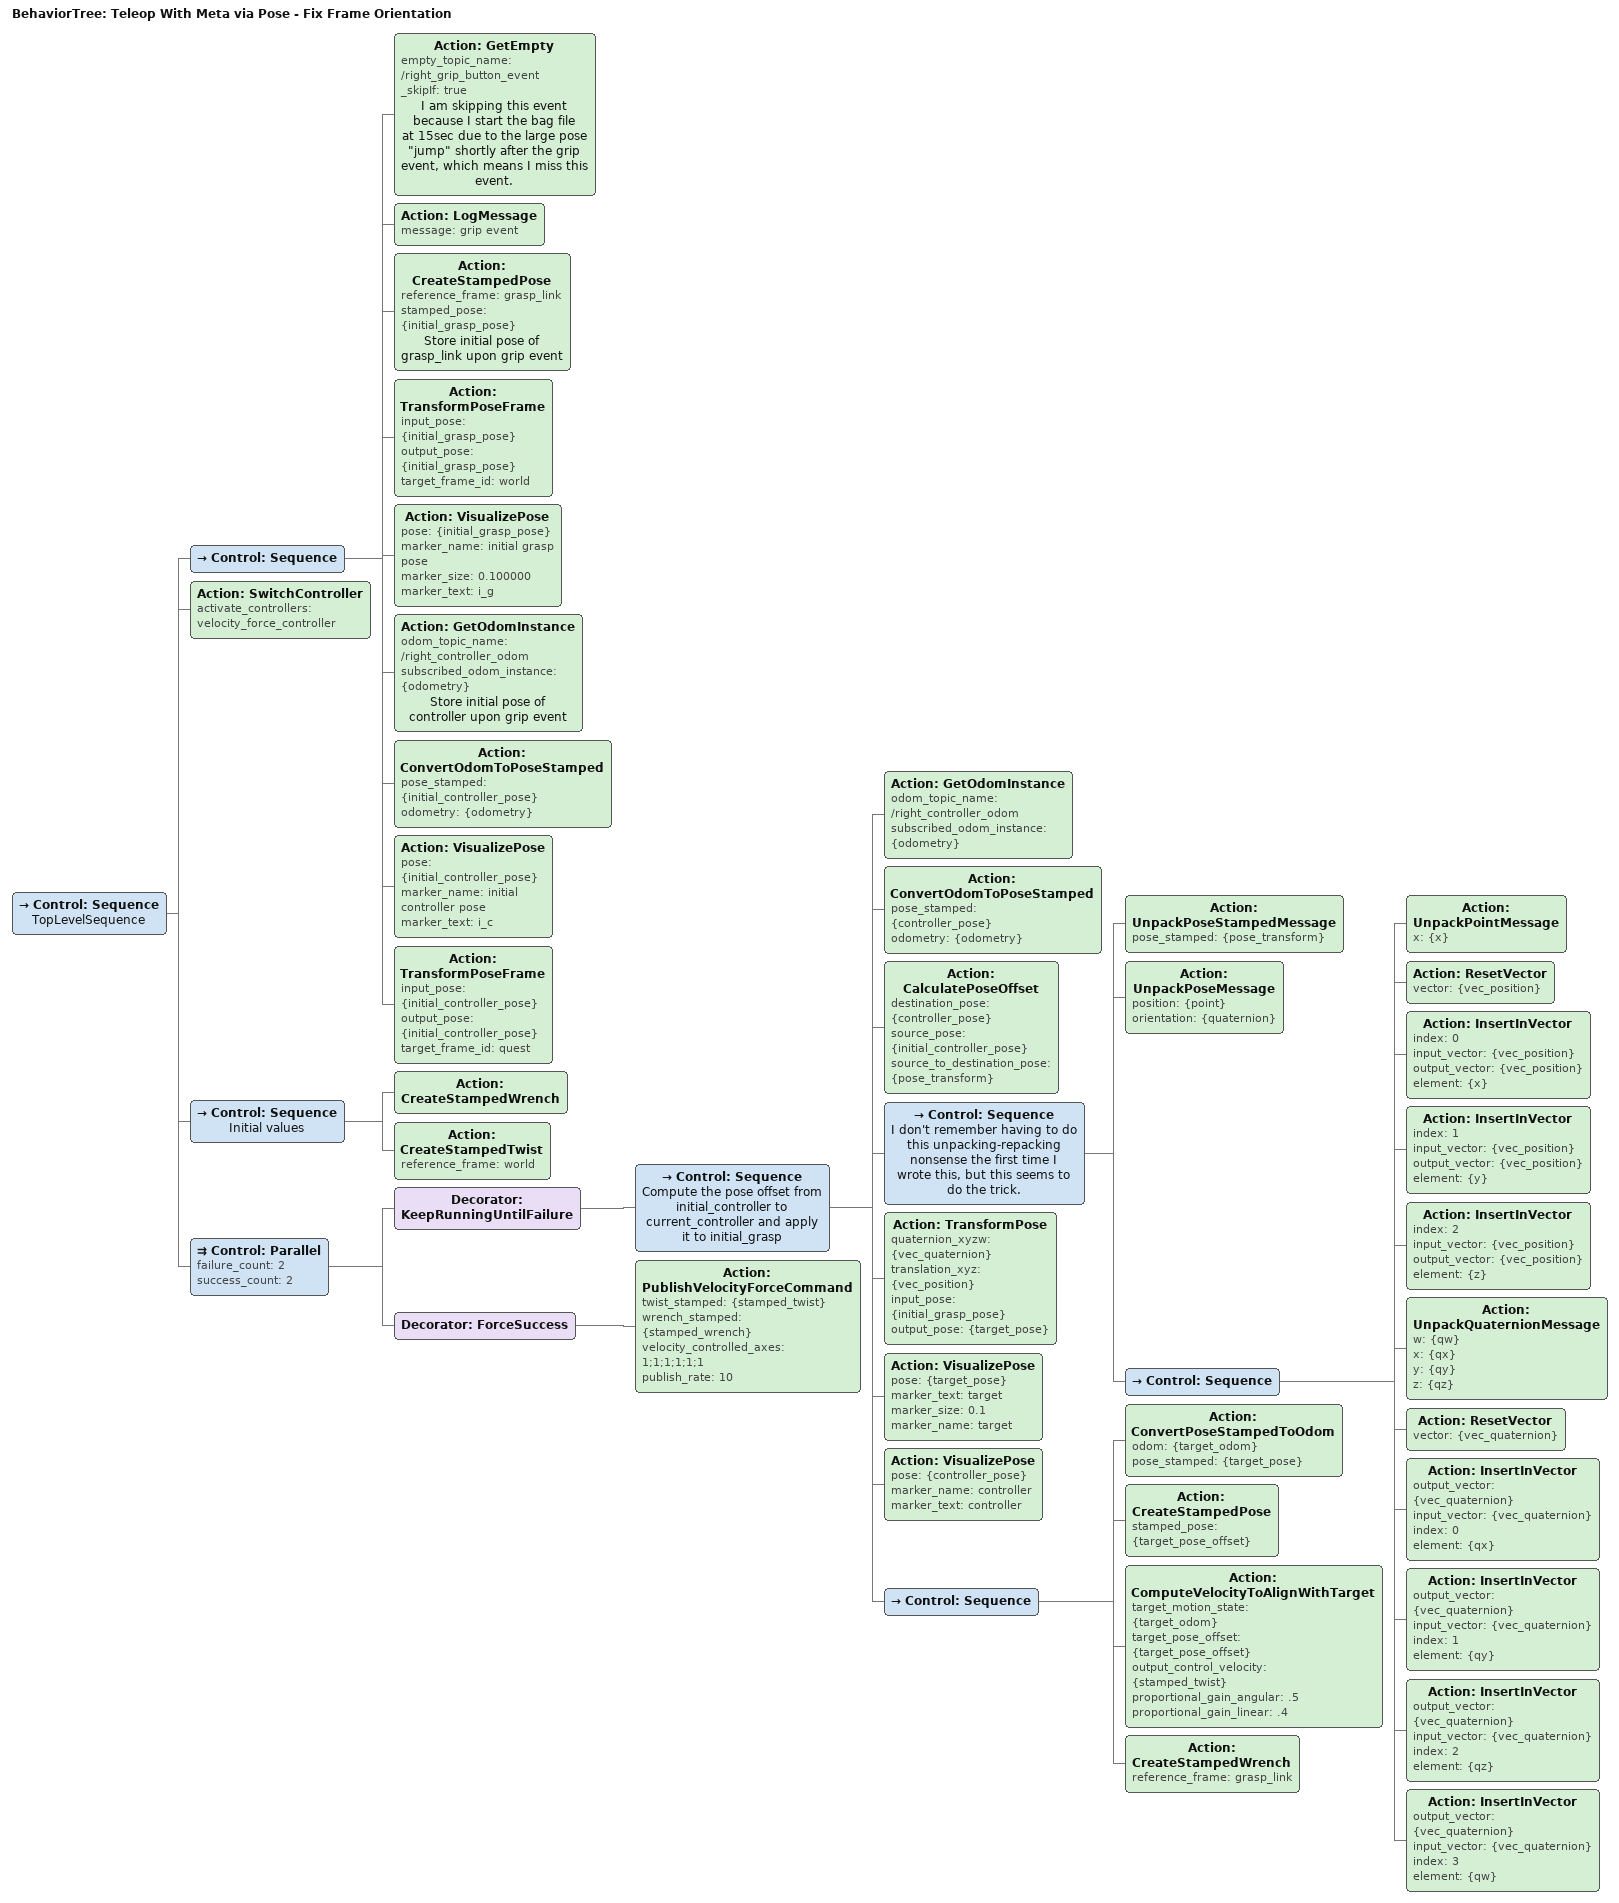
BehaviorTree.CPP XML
<?xml version='1.0' encoding='UTF-8'?>
<root BTCPP_format="4" main_tree_to_execute="Teleop With Meta via Pose - Fix Frame Orientation">
  <BehaviorTree ID="Teleop With Meta via Pose - Fix Frame Orientation" _description="">
    <Control ID="Sequence" name="TopLevelSequence">
      <Control ID="Sequence">
        <Action ID="GetEmpty" empty_topic_name="/right_grip_button_event" _skipIf="true" name="I am skipping this event because I start the bag file at 15sec due to the large pose &quot;jump&quot; shortly after the grip event, which means I miss this event."/>
        <Action ID="LogMessage" message="grip event"/>
        <Action ID="CreateStampedPose" reference_frame="grasp_link" stamped_pose="{initial_grasp_pose}" name="Store initial pose of grasp_link upon grip event"/>
        <Action ID="TransformPoseFrame" input_pose="{initial_grasp_pose}" output_pose="{initial_grasp_pose}" target_frame_id="world"/>
        <Action ID="VisualizePose" pose="{initial_grasp_pose}" marker_name="initial grasp pose" marker_size="0.100000" marker_text="i_g"/>
        <Action ID="GetOdomInstance" odom_topic_name="/right_controller_odom" subscribed_odom_instance="{odometry}" name="Store initial pose of controller upon grip event"/>
        <Action ID="ConvertOdomToPoseStamped" pose_stamped="{initial_controller_pose}" odometry="{odometry}"/>
        <Action ID="VisualizePose" pose="{initial_controller_pose}" marker_name="initial controller pose" marker_text="i_c"/>
        <Action ID="TransformPoseFrame" input_pose="{initial_controller_pose}" output_pose="{initial_controller_pose}" target_frame_id="quest"/>
      </Control>
      <Action ID="SwitchController" activate_controllers="velocity_force_controller"/>
      <Control ID="Sequence" name="Initial values">
        <Action ID="CreateStampedWrench"/>
        <Action ID="CreateStampedTwist" reference_frame="world"/>
      </Control>
      <Control ID="Parallel" failure_count="2" success_count="2">
        <Decorator ID="KeepRunningUntilFailure">
          <Control ID="Sequence" name="Compute the pose offset from initial_controller to current_controller and apply it to initial_grasp">
            <Action ID="GetOdomInstance" odom_topic_name="/right_controller_odom" subscribed_odom_instance="{odometry}"/>
            <Action ID="ConvertOdomToPoseStamped" pose_stamped="{controller_pose}" odometry="{odometry}"/>
            <Action ID="CalculatePoseOffset" destination_pose="{controller_pose}" source_pose="{initial_controller_pose}" source_to_destination_pose="{pose_transform}"/>
            <Control ID="Sequence" name="I don't remember having to do this unpacking-repacking nonsense the first time I wrote this, but this seems to do the trick.">
              <Action ID="UnpackPoseStampedMessage" pose_stamped="{pose_transform}"/>
              <Action ID="UnpackPoseMessage" position="{point}" orientation="{quaternion}"/>
              <Control ID="Sequence">
                <Action ID="UnpackPointMessage" x="{x}"/>
                <Action ID="ResetVector" vector="{vec_position}"/>
                <Action ID="InsertInVector" index="0" input_vector="{vec_position}" output_vector="{vec_position}" element="{x}"/>
                <Action ID="InsertInVector" index="1" input_vector="{vec_position}" output_vector="{vec_position}" element="{y}"/>
                <Action ID="InsertInVector" index="2" input_vector="{vec_position}" output_vector="{vec_position}" element="{z}"/>
                <Action ID="UnpackQuaternionMessage" w="{qw}" x="{qx}" y="{qy}" z="{qz}"/>
                <Action ID="ResetVector" vector="{vec_quaternion}"/>
                <Action ID="InsertInVector" output_vector="{vec_quaternion}" input_vector="{vec_quaternion}" index="0" element="{qx}"/>
                <Action ID="InsertInVector" output_vector="{vec_quaternion}" input_vector="{vec_quaternion}" index="1" element="{qy}"/>
                <Action ID="InsertInVector" output_vector="{vec_quaternion}" input_vector="{vec_quaternion}" index="2" element="{qz}"/>
                <Action ID="InsertInVector" output_vector="{vec_quaternion}" input_vector="{vec_quaternion}" index="3" element="{qw}"/>
              </Control>
            </Control>
            <Action ID="TransformPose" quaternion_xyzw="{vec_quaternion}" translation_xyz="{vec_position}" input_pose="{initial_grasp_pose}" output_pose="{target_pose}"/>
            <Action ID="VisualizePose" pose="{target_pose}" marker_text="target" marker_size="0.1" marker_name="target"/>
            <Action ID="VisualizePose" pose="{controller_pose}" marker_name="controller" marker_text="controller"/>
            <Control ID="Sequence">
              <Action ID="ConvertPoseStampedToOdom" odom="{target_odom}" pose_stamped="{target_pose}"/>
              <Action ID="CreateStampedPose" stamped_pose="{target_pose_offset}"/>
              <Action ID="ComputeVelocityToAlignWithTarget" target_motion_state="{target_odom}" target_pose_offset="{target_pose_offset}" output_control_velocity="{stamped_twist}" proportional_gain_angular=".5" proportional_gain_linear=".4"/>
              <Action ID="CreateStampedWrench" reference_frame="grasp_link"/>
            </Control>
          </Control>
        </Decorator>
        <Decorator ID="ForceSuccess">
          <Action ID="PublishVelocityForceCommand" twist_stamped="{stamped_twist}" wrench_stamped="{stamped_wrench}" velocity_controlled_axes="1;1;1;1;1;1" publish_rate="10"/>
        </Decorator>
      </Control>
    </Control>
  </BehaviorTree>
</root>
